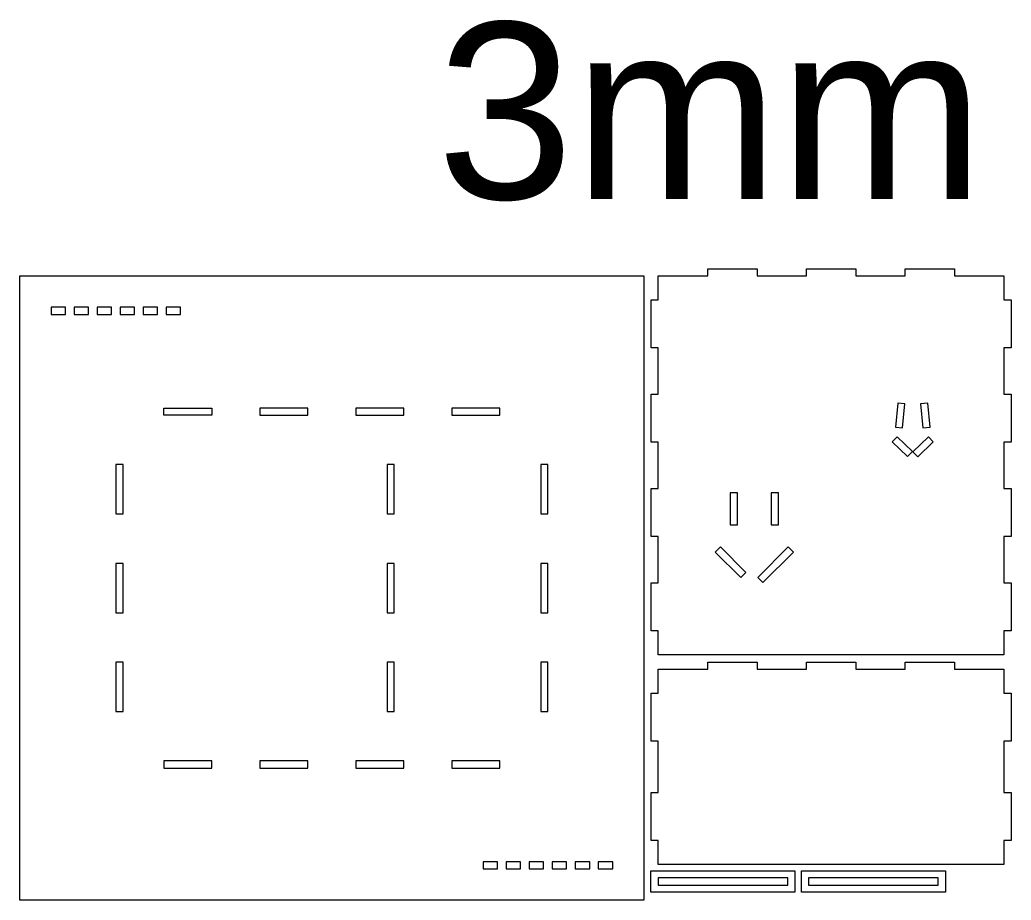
# Model space of a CAD drawing. Header units: millimetres. Extents: x -473 to 473, y -303 to 304.
# Drawn here: x -469.6 to -56.6, y -62.7 to 304 of the extents above; entities that cross this region are included whole.
import ezdxf

# ---------------------------------------------------------------- set-up
doc = ezdxf.new("R2010")
doc.units = ezdxf.units.MM
doc.header["$MEASUREMENT"] = 0
doc.layers.add('Camada 1', color=7, linetype='Continuous')
doc.styles.add('0', font='arial.ttf', dxfattribs={"height": 1})

msp = doc.modelspace()

# ---------------------------------------------------------------- linework, layer by layer
at = {"layer": 'Camada 1', "color": 250, "lineweight": 20}
for points, knots in [([(-203.6427, 39.4897), (-203.6427, 39.4897), (-59.6428, 39.4897), (-59.6428, 39.4897), (-59.6428, 39.4897), (-59.6428, 39.4897), (-59.6428, 49.4897), (-59.6428, 49.4897), (-59.6428, 49.4897), (-59.6428, 49.4897), (-56.6428, 49.4897), (-56.6428, 49.4897), (-56.6428, 49.4897), (-56.6428, 49.4897), (-56.6428, 69.4897), (-56.6428, 69.4897), (-56.6428, 69.4897), (-56.6428, 69.4897), (-59.6428, 69.4897), (-59.6428, 69.4897), (-59.6428, 69.4897), (-59.6428, 69.4897), (-59.6428, 88.7624), (-59.6428, 88.7624), (-59.6428, 88.7624), (-59.6428, 88.7624), (-56.6428, 88.7624), (-56.6428, 88.7624), (-56.6428, 88.7624), (-56.6428, 88.7624), (-56.6428, 108.7623), (-56.6428, 108.7623), (-56.6428, 108.7623), (-56.6428, 108.7623), (-59.6428, 108.7623), (-59.6428, 108.7623), (-59.6428, 108.7623), (-59.6428, 108.7623), (-59.6428, 128.0351), (-59.6428, 128.0351), (-59.6428, 128.0351), (-59.6428, 128.0351), (-56.6428, 128.0351), (-56.6428, 128.0351), (-56.6428, 128.0351), (-56.6428, 128.0351), (-56.6428, 148.0351), (-56.6428, 148.0351), (-56.6428, 148.0351), (-56.6428, 148.0351), (-59.6428, 148.0351), (-59.6428, 148.0351), (-59.6428, 148.0351), (-59.6428, 148.0351), (-59.6428, 167.3078), (-59.6428, 167.3078), (-59.6428, 167.3078), (-59.6428, 167.3078), (-56.6428, 167.3078), (-56.6428, 167.3078), (-56.6428, 167.3078), (-56.6428, 167.3078), (-56.6428, 187.3078), (-56.6428, 187.3078), (-56.6428, 187.3078), (-56.6428, 187.3078), (-59.6428, 187.3078), (-59.6428, 187.3078), (-59.6428, 187.3078), (-59.6428, 187.3078), (-59.6428, 197.3078), (-59.6428, 197.3078), (-59.6428, 197.3078), (-59.6428, 197.3078), (-80.2142, 197.3078), (-80.2142, 197.3078), (-80.2142, 197.3078), (-80.2142, 197.3078), (-80.2142, 200.3078), (-80.2142, 200.3078), (-80.2142, 200.3078), (-80.2142, 200.3078), (-100.7857, 200.3078), (-100.7857, 200.3078), (-100.7857, 200.3078), (-100.7857, 200.3078), (-100.7857, 197.3078), (-100.7857, 197.3078), (-100.7857, 197.3078), (-100.7857, 197.3078), (-121.357, 197.3078), (-121.357, 197.3078), (-121.357, 197.3078), (-121.357, 197.3078), (-121.357, 200.3078), (-121.357, 200.3078), (-121.357, 200.3078), (-121.357, 200.3078), (-141.9284, 200.3078), (-141.9284, 200.3078), (-141.9284, 200.3078), (-141.9284, 200.3078), (-141.9284, 197.3078), (-141.9284, 197.3078), (-141.9284, 197.3078), (-141.9284, 197.3078), (-162.4998, 197.3078), (-162.4998, 197.3078), (-162.4998, 197.3078), (-162.4998, 197.3078), (-162.4998, 200.3078), (-162.4998, 200.3078), (-162.4998, 200.3078), (-162.4998, 200.3078), (-183.0713, 200.3078), (-183.0713, 200.3078), (-183.0713, 200.3078), (-183.0713, 200.3078), (-183.0713, 197.3078), (-183.0713, 197.3078), (-183.0713, 197.3078), (-183.0713, 197.3078), (-203.6427, 197.3078), (-203.6427, 197.3078), (-203.6427, 197.3078), (-203.6427, 197.3078), (-203.6427, 187.3078), (-203.6427, 187.3078), (-203.6427, 187.3078), (-203.6427, 187.3078), (-206.6427, 187.3078), (-206.6427, 187.3078), (-206.6427, 187.3078), (-206.6427, 187.3078), (-206.6427, 167.3078), (-206.6427, 167.3078), (-206.6427, 167.3078), (-206.6427, 167.3078), (-203.6427, 167.3078), (-203.6427, 167.3078), (-203.6427, 167.3078), (-203.6427, 167.3078), (-203.6427, 148.0351), (-203.6427, 148.0351), (-203.6427, 148.0351), (-203.6427, 148.0351), (-206.6427, 148.0351), (-206.6427, 148.0351), (-206.6427, 148.0351), (-206.6427, 148.0351), (-206.6427, 128.0351), (-206.6427, 128.0351), (-206.6427, 128.0351), (-206.6427, 128.0351), (-203.6427, 128.0351), (-203.6427, 128.0351), (-203.6427, 128.0351), (-203.6427, 128.0351), (-203.6427, 108.7623), (-203.6427, 108.7623), (-203.6427, 108.7623), (-203.6427, 108.7623), (-206.6427, 108.7623), (-206.6427, 108.7623), (-206.6427, 108.7623), (-206.6427, 108.7623), (-206.6427, 88.7624), (-206.6427, 88.7624), (-206.6427, 88.7624), (-206.6427, 88.7624), (-203.6427, 88.7624), (-203.6427, 88.7624), (-203.6427, 88.7624), (-203.6427, 88.7624), (-203.6427, 69.4897), (-203.6427, 69.4897), (-203.6427, 69.4897), (-203.6427, 69.4897), (-206.6427, 69.4897), (-206.6427, 69.4897), (-206.6427, 69.4897), (-206.6427, 69.4897), (-206.6427, 49.4897), (-206.6427, 49.4897), (-206.6427, 49.4897), (-206.6427, 49.4897), (-203.6427, 49.4897), (-203.6427, 49.4897), (-203.6427, 49.4897), (-203.6427, 49.4897), (-203.6427, 39.4897), (-203.6427, 39.4897)], [0, 0, 0, 0, 0.02040816, 0.02040816, 0.02040816, 0.02040816, 0.04081633, 0.04081633, 0.04081633, 0.04081633, 0.06122449, 0.06122449, 0.06122449, 0.06122449, 0.08163265, 0.08163265, 0.08163265, 0.08163265, 0.10204082, 0.10204082, 0.10204082, 0.10204082, 0.12244898, 0.12244898, 0.12244898, 0.12244898, 0.14285714, 0.14285714, 0.14285714, 0.14285714, 0.16326531, 0.16326531, 0.16326531, 0.16326531, 0.18367347, 0.18367347, 0.18367347, 0.18367347, 0.20408163, 0.20408163, 0.20408163, 0.20408163, 0.2244898, 0.2244898, 0.2244898, 0.2244898, 0.24489796, 0.24489796, 0.24489796, 0.24489796, 0.26530612, 0.26530612, 0.26530612, 0.26530612, 0.28571429, 0.28571429, 0.28571429, 0.28571429, 0.30612245, 0.30612245, 0.30612245, 0.30612245, 0.32653061, 0.32653061, 0.32653061, 0.32653061, 0.34693878, 0.34693878, 0.34693878, 0.34693878, 0.36734694, 0.36734694, 0.36734694, 0.36734694, 0.3877551, 0.3877551, 0.3877551, 0.3877551, 0.40816327, 0.40816327, 0.40816327, 0.40816327, 0.42857143, 0.42857143, 0.42857143, 0.42857143, 0.44897959, 0.44897959, 0.44897959, 0.44897959, 0.46938776, 0.46938776, 0.46938776, 0.46938776, 0.48979592, 0.48979592, 0.48979592, 0.48979592, 0.51020408, 0.51020408, 0.51020408, 0.51020408, 0.53061224, 0.53061224, 0.53061224, 0.53061224, 0.55102041, 0.55102041, 0.55102041, 0.55102041, 0.57142857, 0.57142857, 0.57142857, 0.57142857, 0.59183673, 0.59183673, 0.59183673, 0.59183673, 0.6122449, 0.6122449, 0.6122449, 0.6122449, 0.63265306, 0.63265306, 0.63265306, 0.63265306, 0.65306122, 0.65306122, 0.65306122, 0.65306122, 0.67346939, 0.67346939, 0.67346939, 0.67346939, 0.69387755, 0.69387755, 0.69387755, 0.69387755, 0.71428571, 0.71428571, 0.71428571, 0.71428571, 0.73469388, 0.73469388, 0.73469388, 0.73469388, 0.75510204, 0.75510204, 0.75510204, 0.75510204, 0.7755102, 0.7755102, 0.7755102, 0.7755102, 0.79591837, 0.79591837, 0.79591837, 0.79591837, 0.81632653, 0.81632653, 0.81632653, 0.81632653, 0.83673469, 0.83673469, 0.83673469, 0.83673469, 0.85714286, 0.85714286, 0.85714286, 0.85714286, 0.87755102, 0.87755102, 0.87755102, 0.87755102, 0.89795918, 0.89795918, 0.89795918, 0.89795918, 0.91836735, 0.91836735, 0.91836735, 0.91836735, 0.93877551, 0.93877551, 0.93877551, 0.93877551, 0.95918367, 0.95918367, 0.95918367, 0.95918367, 1, 1, 1, 1]), ([(-469.6427, 197.3078), (-469.6427, 197.3078), (-469.6427, -62.6922), (-469.6427, -62.6922), (-469.6427, -62.6922), (-469.6427, -62.6922), (-209.6427, -62.6922), (-209.6427, -62.6922), (-209.6427, -62.6922), (-209.6427, -62.6922), (-209.6427, 197.3078), (-209.6427, 197.3078), (-209.6427, 197.3078), (-209.6427, 197.3078), (-469.6427, 197.3078), (-469.6427, 197.3078)], [0, 0, 0, 0, 0.2, 0.2, 0.2, 0.2, 0.4, 0.4, 0.4, 0.4, 0.6, 0.6, 0.6, 0.6, 1, 1, 1, 1]), ([(-450.6427, 181.3078), (-450.6427, 181.3078), (-456.6427, 181.3078), (-456.6427, 181.3078), (-456.6427, 181.3078), (-456.6427, 181.3078), (-456.6427, 184.3078), (-456.6427, 184.3078), (-456.6427, 184.3078), (-456.6427, 184.3078), (-450.6427, 184.3078), (-450.6427, 184.3078), (-450.6427, 184.3078), (-450.6427, 184.3078), (-450.6427, 181.3078), (-450.6427, 181.3078)], [0, 0, 0, 0, 0.2, 0.2, 0.2, 0.2, 0.4, 0.4, 0.4, 0.4, 0.6, 0.6, 0.6, 0.6, 1, 1, 1, 1]), ([(-441.0427, 181.3078), (-441.0427, 181.3078), (-447.0427, 181.3078), (-447.0427, 181.3078), (-447.0427, 181.3078), (-447.0427, 181.3078), (-447.0427, 184.3078), (-447.0427, 184.3078), (-447.0427, 184.3078), (-447.0427, 184.3078), (-441.0427, 184.3078), (-441.0427, 184.3078), (-441.0427, 184.3078), (-441.0427, 184.3078), (-441.0427, 181.3078), (-441.0427, 181.3078)], [0, 0, 0, 0, 0.2, 0.2, 0.2, 0.2, 0.4, 0.4, 0.4, 0.4, 0.6, 0.6, 0.6, 0.6, 1, 1, 1, 1]), ([(-431.4427, 181.3078), (-431.4427, 181.3078), (-437.4427, 181.3078), (-437.4427, 181.3078), (-437.4427, 181.3078), (-437.4427, 181.3078), (-437.4427, 184.3078), (-437.4427, 184.3078), (-437.4427, 184.3078), (-437.4427, 184.3078), (-431.4427, 184.3078), (-431.4427, 184.3078), (-431.4427, 184.3078), (-431.4427, 184.3078), (-431.4427, 181.3078), (-431.4427, 181.3078)], [0, 0, 0, 0, 0.2, 0.2, 0.2, 0.2, 0.4, 0.4, 0.4, 0.4, 0.6, 0.6, 0.6, 0.6, 1, 1, 1, 1]), ([(-421.8427, 181.3078), (-421.8427, 181.3078), (-427.8427, 181.3078), (-427.8427, 181.3078), (-427.8427, 181.3078), (-427.8427, 181.3078), (-427.8427, 184.3078), (-427.8427, 184.3078), (-427.8427, 184.3078), (-427.8427, 184.3078), (-421.8427, 184.3078), (-421.8427, 184.3078), (-421.8427, 184.3078), (-421.8427, 184.3078), (-421.8427, 181.3078), (-421.8427, 181.3078)], [0, 0, 0, 0, 0.2, 0.2, 0.2, 0.2, 0.4, 0.4, 0.4, 0.4, 0.6, 0.6, 0.6, 0.6, 1, 1, 1, 1]), ([(-412.2427, 181.3078), (-412.2427, 181.3078), (-418.2427, 181.3078), (-418.2427, 181.3078), (-418.2427, 181.3078), (-418.2427, 181.3078), (-418.2427, 184.3078), (-418.2427, 184.3078), (-418.2427, 184.3078), (-418.2427, 184.3078), (-412.2427, 184.3078), (-412.2427, 184.3078), (-412.2427, 184.3078), (-412.2427, 184.3078), (-412.2427, 181.3078), (-412.2427, 181.3078)], [0, 0, 0, 0, 0.2, 0.2, 0.2, 0.2, 0.4, 0.4, 0.4, 0.4, 0.6, 0.6, 0.6, 0.6, 1, 1, 1, 1]), ([(-402.6427, 181.3078), (-402.6427, 181.3078), (-408.6427, 181.3078), (-408.6427, 181.3078), (-408.6427, 181.3078), (-408.6427, 181.3078), (-408.6427, 184.3078), (-408.6427, 184.3078), (-408.6427, 184.3078), (-408.6427, 184.3078), (-402.6427, 184.3078), (-402.6427, 184.3078), (-402.6427, 184.3078), (-402.6427, 184.3078), (-402.6427, 181.3078), (-402.6427, 181.3078)], [0, 0, 0, 0, 0.2, 0.2, 0.2, 0.2, 0.4, 0.4, 0.4, 0.4, 0.6, 0.6, 0.6, 0.6, 1, 1, 1, 1]), ([(-389.6427, 139.3078), (-389.6427, 139.3078), (-389.6427, 142.3078), (-389.6427, 142.3078), (-389.6427, 142.3078), (-389.6427, 142.3078), (-409.6427, 142.3078), (-409.6427, 142.3078), (-409.6427, 142.3078), (-409.6427, 142.3078), (-409.6427, 139.3078), (-409.6427, 139.3078), (-409.6427, 139.3078), (-409.6427, 139.3078), (-389.6427, 139.3078), (-389.6427, 139.3078)], [0, 0, 0, 0, 0.2, 0.2, 0.2, 0.2, 0.4, 0.4, 0.4, 0.4, 0.6, 0.6, 0.6, 0.6, 1, 1, 1, 1]), ([(-349.6427, 139.3078), (-349.6427, 139.3078), (-369.6427, 139.3078), (-369.6427, 139.3078), (-369.6427, 139.3078), (-369.6427, 139.3078), (-369.6427, 142.3078), (-369.6427, 142.3078), (-369.6427, 142.3078), (-369.6427, 142.3078), (-349.6427, 142.3078), (-349.6427, 142.3078), (-349.6427, 142.3078), (-349.6427, 142.3078), (-349.6427, 139.3078), (-349.6427, 139.3078)], [0, 0, 0, 0, 0.2, 0.2, 0.2, 0.2, 0.4, 0.4, 0.4, 0.4, 0.6, 0.6, 0.6, 0.6, 1, 1, 1, 1]), ([(-309.6427, 139.3078), (-309.6427, 139.3078), (-329.6427, 139.3078), (-329.6427, 139.3078), (-329.6427, 139.3078), (-329.6427, 139.3078), (-329.6427, 142.3078), (-329.6427, 142.3078), (-329.6427, 142.3078), (-329.6427, 142.3078), (-309.6427, 142.3078), (-309.6427, 142.3078), (-309.6427, 142.3078), (-309.6427, 142.3078), (-309.6427, 139.3078), (-309.6427, 139.3078)], [0, 0, 0, 0, 0.2, 0.2, 0.2, 0.2, 0.4, 0.4, 0.4, 0.4, 0.6, 0.6, 0.6, 0.6, 1, 1, 1, 1]), ([(-269.6427, 139.3078), (-269.6427, 139.3078), (-289.6427, 139.3078), (-289.6427, 139.3078), (-289.6427, 139.3078), (-289.6427, 139.3078), (-289.6427, 142.3078), (-289.6427, 142.3078), (-289.6427, 142.3078), (-289.6427, 142.3078), (-269.6427, 142.3078), (-269.6427, 142.3078), (-269.6427, 142.3078), (-269.6427, 142.3078), (-269.6427, 139.3078), (-269.6427, 139.3078)], [0, 0, 0, 0, 0.2, 0.2, 0.2, 0.2, 0.4, 0.4, 0.4, 0.4, 0.6, 0.6, 0.6, 0.6, 1, 1, 1, 1]), ([(-101.8759, 134.0147), (-101.8759, 134.0147), (-104.8628, 134.2947), (-104.8628, 134.2947), (-104.8628, 134.2947), (-104.8628, 134.2947), (-103.9228, 144.3209), (-103.9228, 144.3209), (-103.9228, 144.3209), (-103.9228, 144.3209), (-100.9359, 144.0409), (-100.9359, 144.0409), (-100.9359, 144.0409), (-100.9359, 144.0409), (-101.8759, 134.0147), (-101.8759, 134.0147)], [0, 0, 0, 0, 0.2, 0.2, 0.2, 0.2, 0.4, 0.4, 0.4, 0.4, 0.6, 0.6, 0.6, 0.6, 1, 1, 1, 1]), ([(-90.4228, 134.2947), (-90.4228, 134.2947), (-93.4097, 134.0147), (-93.4097, 134.0147), (-93.4097, 134.0147), (-93.4097, 134.0147), (-94.3497, 144.0409), (-94.3497, 144.0409), (-94.3497, 144.0409), (-94.3497, 144.0409), (-91.3628, 144.3209), (-91.3628, 144.3209), (-91.3628, 144.3209), (-91.3628, 144.3209), (-90.4228, 134.2947), (-90.4228, 134.2947)], [0, 0, 0, 0, 0.2, 0.2, 0.2, 0.2, 0.4, 0.4, 0.4, 0.4, 0.6, 0.6, 0.6, 0.6, 1, 1, 1, 1]), ([(-99.8647, 122.0821), (-99.8647, 122.0821), (-106.2129, 128.1764), (-106.2129, 128.1764), (-106.2129, 128.1764), (-106.2129, 128.1764), (-104.1353, 130.3406), (-104.1353, 130.3406), (-104.1353, 130.3406), (-104.1353, 130.3406), (-97.7871, 124.2463), (-97.7871, 124.2463), (-97.7871, 124.2463), (-97.7871, 124.2463), (-99.8647, 122.0821), (-99.8647, 122.0821)], [0, 0, 0, 0, 0.2, 0.2, 0.2, 0.2, 0.4, 0.4, 0.4, 0.4, 0.6, 0.6, 0.6, 0.6, 1, 1, 1, 1]), ([(-89.0727, 128.1764), (-89.0727, 128.1764), (-95.5652, 121.9436), (-95.5652, 121.9436), (-95.5652, 121.9436), (-95.5652, 121.9436), (-97.6428, 124.1078), (-97.6428, 124.1078), (-97.6428, 124.1078), (-97.6428, 124.1078), (-91.1503, 130.3406), (-91.1503, 130.3406), (-91.1503, 130.3406), (-91.1503, 130.3406), (-89.0727, 128.1764), (-89.0727, 128.1764)], [0, 0, 0, 0, 0.2, 0.2, 0.2, 0.2, 0.4, 0.4, 0.4, 0.4, 0.6, 0.6, 0.6, 0.6, 1, 1, 1, 1]), ([(-426.6427, 98.1649), (-426.6427, 98.1649), (-429.6427, 98.1649), (-429.6427, 98.1649), (-429.6427, 98.1649), (-429.6427, 98.1649), (-429.6427, 118.7364), (-429.6427, 118.7364), (-429.6427, 118.7364), (-429.6427, 118.7364), (-426.6427, 118.7364), (-426.6427, 118.7364), (-426.6427, 118.7364), (-426.6427, 118.7364), (-426.6427, 98.1649), (-426.6427, 98.1649)], [0, 0, 0, 0, 0.2, 0.2, 0.2, 0.2, 0.4, 0.4, 0.4, 0.4, 0.6, 0.6, 0.6, 0.6, 1, 1, 1, 1]), ([(-313.6427, 98.1649), (-313.6427, 98.1649), (-316.6427, 98.1649), (-316.6427, 98.1649), (-316.6427, 98.1649), (-316.6427, 98.1649), (-316.6427, 118.7364), (-316.6427, 118.7364), (-316.6427, 118.7364), (-316.6427, 118.7364), (-313.6427, 118.7364), (-313.6427, 118.7364), (-313.6427, 118.7364), (-313.6427, 118.7364), (-313.6427, 98.1649), (-313.6427, 98.1649)], [0, 0, 0, 0, 0.2, 0.2, 0.2, 0.2, 0.4, 0.4, 0.4, 0.4, 0.6, 0.6, 0.6, 0.6, 1, 1, 1, 1]), ([(-252.6427, 98.1649), (-252.6427, 98.1649), (-252.6427, 118.7364), (-252.6427, 118.7364), (-252.6427, 118.7364), (-252.6427, 118.7364), (-249.6427, 118.7364), (-249.6427, 118.7364), (-249.6427, 118.7364), (-249.6427, 118.7364), (-249.6427, 98.1649), (-249.6427, 98.1649), (-249.6427, 98.1649), (-249.6427, 98.1649), (-252.6427, 98.1649), (-252.6427, 98.1649)], [0, 0, 0, 0, 0.2, 0.2, 0.2, 0.2, 0.4, 0.4, 0.4, 0.4, 0.6, 0.6, 0.6, 0.6, 1, 1, 1, 1]), ([(-170.6427, 93.6412), (-170.6427, 93.6412), (-173.6427, 93.6412), (-173.6427, 93.6412), (-173.6427, 93.6412), (-173.6427, 93.6412), (-173.6427, 106.9746), (-173.6427, 106.9746), (-173.6427, 106.9746), (-173.6427, 106.9746), (-170.6427, 106.9746), (-170.6427, 106.9746), (-170.6427, 106.9746), (-170.6427, 106.9746), (-170.6427, 93.6412), (-170.6427, 93.6412)], [0, 0, 0, 0, 0.2, 0.2, 0.2, 0.2, 0.4, 0.4, 0.4, 0.4, 0.6, 0.6, 0.6, 0.6, 1, 1, 1, 1]), ([(-153.6427, 93.6412), (-153.6427, 93.6412), (-156.6427, 93.6412), (-156.6427, 93.6412), (-156.6427, 93.6412), (-156.6427, 93.6412), (-156.6427, 106.9746), (-156.6427, 106.9746), (-156.6427, 106.9746), (-156.6427, 106.9746), (-153.6427, 106.9746), (-153.6427, 106.9746), (-153.6427, 106.9746), (-153.6427, 106.9746), (-153.6427, 93.6412), (-153.6427, 93.6412)], [0, 0, 0, 0, 0.2, 0.2, 0.2, 0.2, 0.4, 0.4, 0.4, 0.4, 0.6, 0.6, 0.6, 0.6, 1, 1, 1, 1]), ([(-177.7848, 84.45), (-177.7848, 84.45), (-167.1782, 73.8434), (-167.1782, 73.8434), (-167.1782, 73.8434), (-167.1782, 73.8434), (-169.2996, 71.7221), (-169.2996, 71.7221), (-169.2996, 71.7221), (-169.2996, 71.7221), (-179.9062, 82.3287), (-179.9062, 82.3287), (-179.9062, 82.3287), (-179.9062, 82.3287), (-177.7848, 84.45), (-177.7848, 84.45)], [0, 0, 0, 0, 0.2, 0.2, 0.2, 0.2, 0.4, 0.4, 0.4, 0.4, 0.6, 0.6, 0.6, 0.6, 1, 1, 1, 1]), ([(-147.3792, 82.3287), (-147.3792, 82.3287), (-160.1072, 69.6008), (-160.1072, 69.6008), (-160.1072, 69.6008), (-160.1072, 69.6008), (-162.2285, 71.7221), (-162.2285, 71.7221), (-162.2285, 71.7221), (-162.2285, 71.7221), (-149.5006, 84.45), (-149.5006, 84.45), (-149.5006, 84.45), (-149.5006, 84.45), (-147.3792, 82.3287), (-147.3792, 82.3287)], [0, 0, 0, 0, 0.2, 0.2, 0.2, 0.2, 0.4, 0.4, 0.4, 0.4, 0.6, 0.6, 0.6, 0.6, 1, 1, 1, 1]), ([(-426.6427, 57.0221), (-426.6427, 57.0221), (-429.6427, 57.0221), (-429.6427, 57.0221), (-429.6427, 57.0221), (-429.6427, 57.0221), (-429.6427, 77.5935), (-429.6427, 77.5935), (-429.6427, 77.5935), (-429.6427, 77.5935), (-426.6427, 77.5935), (-426.6427, 77.5935), (-426.6427, 77.5935), (-426.6427, 77.5935), (-426.6427, 57.0221), (-426.6427, 57.0221)], [0, 0, 0, 0, 0.2, 0.2, 0.2, 0.2, 0.4, 0.4, 0.4, 0.4, 0.6, 0.6, 0.6, 0.6, 1, 1, 1, 1]), ([(-313.6427, 57.0221), (-313.6427, 57.0221), (-316.6427, 57.0221), (-316.6427, 57.0221), (-316.6427, 57.0221), (-316.6427, 57.0221), (-316.6427, 77.5935), (-316.6427, 77.5935), (-316.6427, 77.5935), (-316.6427, 77.5935), (-313.6427, 77.5935), (-313.6427, 77.5935), (-313.6427, 77.5935), (-313.6427, 77.5935), (-313.6427, 57.0221), (-313.6427, 57.0221)], [0, 0, 0, 0, 0.2, 0.2, 0.2, 0.2, 0.4, 0.4, 0.4, 0.4, 0.6, 0.6, 0.6, 0.6, 1, 1, 1, 1]), ([(-252.6427, 57.0221), (-252.6427, 57.0221), (-252.6427, 77.5935), (-252.6427, 77.5935), (-252.6427, 77.5935), (-252.6427, 77.5935), (-249.6427, 77.5935), (-249.6427, 77.5935), (-249.6427, 77.5935), (-249.6427, 77.5935), (-249.6427, 57.0221), (-249.6427, 57.0221), (-249.6427, 57.0221), (-249.6427, 57.0221), (-252.6427, 57.0221), (-252.6427, 57.0221)], [0, 0, 0, 0, 0.2, 0.2, 0.2, 0.2, 0.4, 0.4, 0.4, 0.4, 0.6, 0.6, 0.6, 0.6, 1, 1, 1, 1]), ([(-426.6427, 15.8792), (-426.6427, 15.8792), (-429.6427, 15.8792), (-429.6427, 15.8792), (-429.6427, 15.8792), (-429.6427, 15.8792), (-429.6427, 36.4507), (-429.6427, 36.4507), (-429.6427, 36.4507), (-429.6427, 36.4507), (-426.6427, 36.4507), (-426.6427, 36.4507), (-426.6427, 36.4507), (-426.6427, 36.4507), (-426.6427, 15.8792), (-426.6427, 15.8792)], [0, 0, 0, 0, 0.2, 0.2, 0.2, 0.2, 0.4, 0.4, 0.4, 0.4, 0.6, 0.6, 0.6, 0.6, 1, 1, 1, 1]), ([(-313.6427, 15.8792), (-313.6427, 15.8792), (-316.6427, 15.8792), (-316.6427, 15.8792), (-316.6427, 15.8792), (-316.6427, 15.8792), (-316.6427, 36.4507), (-316.6427, 36.4507), (-316.6427, 36.4507), (-316.6427, 36.4507), (-313.6427, 36.4507), (-313.6427, 36.4507), (-313.6427, 36.4507), (-313.6427, 36.4507), (-313.6427, 15.8792), (-313.6427, 15.8792)], [0, 0, 0, 0, 0.2, 0.2, 0.2, 0.2, 0.4, 0.4, 0.4, 0.4, 0.6, 0.6, 0.6, 0.6, 1, 1, 1, 1]), ([(-252.6427, 15.8792), (-252.6427, 15.8792), (-252.6427, 36.4507), (-252.6427, 36.4507), (-252.6427, 36.4507), (-252.6427, 36.4507), (-249.6427, 36.4507), (-249.6427, 36.4507), (-249.6427, 36.4507), (-249.6427, 36.4507), (-249.6427, 15.8792), (-249.6427, 15.8792), (-249.6427, 15.8792), (-249.6427, 15.8792), (-252.6427, 15.8792), (-252.6427, 15.8792)], [0, 0, 0, 0, 0.2, 0.2, 0.2, 0.2, 0.4, 0.4, 0.4, 0.4, 0.6, 0.6, 0.6, 0.6, 1, 1, 1, 1]), ([(-203.6427, -47.7831), (-203.6427, -47.7831), (-59.6427, -47.7831), (-59.6427, -47.7831), (-59.6427, -47.7831), (-59.6427, -47.7831), (-59.6427, -37.7831), (-59.6427, -37.7831), (-59.6427, -37.7831), (-59.6427, -37.7831), (-56.6427, -37.7831), (-56.6427, -37.7831), (-56.6427, -37.7831), (-56.6427, -37.7831), (-56.6427, -17.7831), (-56.6427, -17.7831), (-56.6427, -17.7831), (-56.6427, -17.7831), (-59.6427, -17.7831), (-59.6427, -17.7831), (-59.6427, -17.7831), (-59.6427, -17.7831), (-59.6427, 3.4897), (-59.6427, 3.4897), (-59.6427, 3.4897), (-59.6427, 3.4897), (-56.6427, 3.4897), (-56.6427, 3.4897), (-56.6427, 3.4897), (-56.6427, 3.4897), (-56.6427, 23.4897), (-56.6427, 23.4897), (-56.6427, 23.4897), (-56.6427, 23.4897), (-59.6427, 23.4897), (-59.6427, 23.4897), (-59.6427, 23.4897), (-59.6427, 23.4897), (-59.6427, 33.4897), (-59.6427, 33.4897), (-59.6427, 33.4897), (-59.6427, 33.4897), (-80.2141, 33.4897), (-80.2141, 33.4897), (-80.2141, 33.4897), (-80.2141, 33.4897), (-80.2141, 36.4897), (-80.2141, 36.4897), (-80.2141, 36.4897), (-80.2141, 36.4897), (-100.7856, 36.4897), (-100.7856, 36.4897), (-100.7856, 36.4897), (-100.7856, 36.4897), (-100.7856, 33.4897), (-100.7856, 33.4897), (-100.7856, 33.4897), (-100.7856, 33.4897), (-121.357, 33.4897), (-121.357, 33.4897), (-121.357, 33.4897), (-121.357, 33.4897), (-121.357, 36.4897), (-121.357, 36.4897), (-121.357, 36.4897), (-121.357, 36.4897), (-141.9284, 36.4897), (-141.9284, 36.4897), (-141.9284, 36.4897), (-141.9284, 36.4897), (-141.9284, 33.4897), (-141.9284, 33.4897), (-141.9284, 33.4897), (-141.9284, 33.4897), (-162.4998, 33.4897), (-162.4998, 33.4897), (-162.4998, 33.4897), (-162.4998, 33.4897), (-162.4998, 36.4897), (-162.4998, 36.4897), (-162.4998, 36.4897), (-162.4998, 36.4897), (-183.0713, 36.4897), (-183.0713, 36.4897), (-183.0713, 36.4897), (-183.0713, 36.4897), (-183.0713, 33.4897), (-183.0713, 33.4897), (-183.0713, 33.4897), (-183.0713, 33.4897), (-203.6427, 33.4897), (-203.6427, 33.4897), (-203.6427, 33.4897), (-203.6427, 33.4897), (-203.6427, 23.4897), (-203.6427, 23.4897), (-203.6427, 23.4897), (-203.6427, 23.4897), (-206.6427, 23.4897), (-206.6427, 23.4897), (-206.6427, 23.4897), (-206.6427, 23.4897), (-206.6427, 3.4897), (-206.6427, 3.4897), (-206.6427, 3.4897), (-206.6427, 3.4897), (-203.6427, 3.4897), (-203.6427, 3.4897), (-203.6427, 3.4897), (-203.6427, 3.4897), (-203.6427, -17.7831), (-203.6427, -17.7831), (-203.6427, -17.7831), (-203.6427, -17.7831), (-206.6427, -17.7831), (-206.6427, -17.7831), (-206.6427, -17.7831), (-206.6427, -17.7831), (-206.6427, -37.7831), (-206.6427, -37.7831), (-206.6427, -37.7831), (-206.6427, -37.7831), (-203.6427, -37.7831), (-203.6427, -37.7831), (-203.6427, -37.7831), (-203.6427, -37.7831), (-203.6427, -47.7831), (-203.6427, -47.7831)], [0, 0, 0, 0, 0.03030303, 0.03030303, 0.03030303, 0.03030303, 0.06060606, 0.06060606, 0.06060606, 0.06060606, 0.09090909, 0.09090909, 0.09090909, 0.09090909, 0.12121212, 0.12121212, 0.12121212, 0.12121212, 0.15151515, 0.15151515, 0.15151515, 0.15151515, 0.18181818, 0.18181818, 0.18181818, 0.18181818, 0.21212121, 0.21212121, 0.21212121, 0.21212121, 0.24242424, 0.24242424, 0.24242424, 0.24242424, 0.27272727, 0.27272727, 0.27272727, 0.27272727, 0.3030303, 0.3030303, 0.3030303, 0.3030303, 0.33333333, 0.33333333, 0.33333333, 0.33333333, 0.36363636, 0.36363636, 0.36363636, 0.36363636, 0.39393939, 0.39393939, 0.39393939, 0.39393939, 0.42424242, 0.42424242, 0.42424242, 0.42424242, 0.45454545, 0.45454545, 0.45454545, 0.45454545, 0.48484848, 0.48484848, 0.48484848, 0.48484848, 0.51515152, 0.51515152, 0.51515152, 0.51515152, 0.54545455, 0.54545455, 0.54545455, 0.54545455, 0.57575758, 0.57575758, 0.57575758, 0.57575758, 0.60606061, 0.60606061, 0.60606061, 0.60606061, 0.63636364, 0.63636364, 0.63636364, 0.63636364, 0.66666667, 0.66666667, 0.66666667, 0.66666667, 0.6969697, 0.6969697, 0.6969697, 0.6969697, 0.72727273, 0.72727273, 0.72727273, 0.72727273, 0.75757576, 0.75757576, 0.75757576, 0.75757576, 0.78787879, 0.78787879, 0.78787879, 0.78787879, 0.81818182, 0.81818182, 0.81818182, 0.81818182, 0.84848485, 0.84848485, 0.84848485, 0.84848485, 0.87878788, 0.87878788, 0.87878788, 0.87878788, 0.90909091, 0.90909091, 0.90909091, 0.90909091, 0.93939394, 0.93939394, 0.93939394, 0.93939394, 1, 1, 1, 1]), ([(-389.6427, -7.6922), (-389.6427, -7.6922), (-409.6427, -7.6922), (-409.6427, -7.6922), (-409.6427, -7.6922), (-409.6427, -7.6922), (-409.6427, -4.6922), (-409.6427, -4.6922), (-409.6427, -4.6922), (-409.6427, -4.6922), (-389.6427, -4.6922), (-389.6427, -4.6922), (-389.6427, -4.6922), (-389.6427, -4.6922), (-389.6427, -7.6922), (-389.6427, -7.6922)], [0, 0, 0, 0, 0.2, 0.2, 0.2, 0.2, 0.4, 0.4, 0.4, 0.4, 0.6, 0.6, 0.6, 0.6, 1, 1, 1, 1]), ([(-349.6427, -7.6922), (-349.6427, -7.6922), (-369.6427, -7.6922), (-369.6427, -7.6922), (-369.6427, -7.6922), (-369.6427, -7.6922), (-369.6427, -4.6922), (-369.6427, -4.6922), (-369.6427, -4.6922), (-369.6427, -4.6922), (-349.6427, -4.6922), (-349.6427, -4.6922), (-349.6427, -4.6922), (-349.6427, -4.6922), (-349.6427, -7.6922), (-349.6427, -7.6922)], [0, 0, 0, 0, 0.2, 0.2, 0.2, 0.2, 0.4, 0.4, 0.4, 0.4, 0.6, 0.6, 0.6, 0.6, 1, 1, 1, 1]), ([(-309.6427, -7.6922), (-309.6427, -7.6922), (-329.6427, -7.6922), (-329.6427, -7.6922), (-329.6427, -7.6922), (-329.6427, -7.6922), (-329.6427, -4.6922), (-329.6427, -4.6922), (-329.6427, -4.6922), (-329.6427, -4.6922), (-309.6427, -4.6922), (-309.6427, -4.6922), (-309.6427, -4.6922), (-309.6427, -4.6922), (-309.6427, -7.6922), (-309.6427, -7.6922)], [0, 0, 0, 0, 0.2, 0.2, 0.2, 0.2, 0.4, 0.4, 0.4, 0.4, 0.6, 0.6, 0.6, 0.6, 1, 1, 1, 1]), ([(-289.6427, -7.6922), (-289.6427, -7.6922), (-289.6427, -4.6922), (-289.6427, -4.6922), (-289.6427, -4.6922), (-289.6427, -4.6922), (-269.6427, -4.6922), (-269.6427, -4.6922), (-269.6427, -4.6922), (-269.6427, -4.6922), (-269.6427, -7.6922), (-269.6427, -7.6922), (-269.6427, -7.6922), (-269.6427, -7.6922), (-289.6427, -7.6922), (-289.6427, -7.6922)], [0, 0, 0, 0, 0.2, 0.2, 0.2, 0.2, 0.4, 0.4, 0.4, 0.4, 0.6, 0.6, 0.6, 0.6, 1, 1, 1, 1]), ([(-276.6427, -49.6922), (-276.6427, -49.6922), (-276.6427, -46.6922), (-276.6427, -46.6922), (-276.6427, -46.6922), (-276.6427, -46.6922), (-270.6427, -46.6922), (-270.6427, -46.6922), (-270.6427, -46.6922), (-270.6427, -46.6922), (-270.6427, -49.6922), (-270.6427, -49.6922), (-270.6427, -49.6922), (-270.6427, -49.6922), (-276.6427, -49.6922), (-276.6427, -49.6922)], [0, 0, 0, 0, 0.2, 0.2, 0.2, 0.2, 0.4, 0.4, 0.4, 0.4, 0.6, 0.6, 0.6, 0.6, 1, 1, 1, 1]), ([(-267.0427, -49.6922), (-267.0427, -49.6922), (-267.0427, -46.6922), (-267.0427, -46.6922), (-267.0427, -46.6922), (-267.0427, -46.6922), (-261.0427, -46.6922), (-261.0427, -46.6922), (-261.0427, -46.6922), (-261.0427, -46.6922), (-261.0427, -49.6922), (-261.0427, -49.6922), (-261.0427, -49.6922), (-261.0427, -49.6922), (-267.0427, -49.6922), (-267.0427, -49.6922)], [0, 0, 0, 0, 0.2, 0.2, 0.2, 0.2, 0.4, 0.4, 0.4, 0.4, 0.6, 0.6, 0.6, 0.6, 1, 1, 1, 1]), ([(-257.4427, -49.6922), (-257.4427, -49.6922), (-257.4427, -46.6922), (-257.4427, -46.6922), (-257.4427, -46.6922), (-257.4427, -46.6922), (-251.4427, -46.6922), (-251.4427, -46.6922), (-251.4427, -46.6922), (-251.4427, -46.6922), (-251.4427, -49.6922), (-251.4427, -49.6922), (-251.4427, -49.6922), (-251.4427, -49.6922), (-257.4427, -49.6922), (-257.4427, -49.6922)], [0, 0, 0, 0, 0.2, 0.2, 0.2, 0.2, 0.4, 0.4, 0.4, 0.4, 0.6, 0.6, 0.6, 0.6, 1, 1, 1, 1]), ([(-247.8427, -49.6922), (-247.8427, -49.6922), (-247.8427, -46.6922), (-247.8427, -46.6922), (-247.8427, -46.6922), (-247.8427, -46.6922), (-241.8427, -46.6922), (-241.8427, -46.6922), (-241.8427, -46.6922), (-241.8427, -46.6922), (-241.8427, -49.6922), (-241.8427, -49.6922), (-241.8427, -49.6922), (-241.8427, -49.6922), (-247.8427, -49.6922), (-247.8427, -49.6922)], [0, 0, 0, 0, 0.2, 0.2, 0.2, 0.2, 0.4, 0.4, 0.4, 0.4, 0.6, 0.6, 0.6, 0.6, 1, 1, 1, 1]), ([(-238.2427, -49.6922), (-238.2427, -49.6922), (-238.2427, -46.6922), (-238.2427, -46.6922), (-238.2427, -46.6922), (-238.2427, -46.6922), (-232.2427, -46.6922), (-232.2427, -46.6922), (-232.2427, -46.6922), (-232.2427, -46.6922), (-232.2427, -49.6922), (-232.2427, -49.6922), (-232.2427, -49.6922), (-232.2427, -49.6922), (-238.2427, -49.6922), (-238.2427, -49.6922)], [0, 0, 0, 0, 0.2, 0.2, 0.2, 0.2, 0.4, 0.4, 0.4, 0.4, 0.6, 0.6, 0.6, 0.6, 1, 1, 1, 1]), ([(-228.6427, -49.6922), (-228.6427, -49.6922), (-228.6427, -46.6922), (-228.6427, -46.6922), (-228.6427, -46.6922), (-228.6427, -46.6922), (-222.6427, -46.6922), (-222.6427, -46.6922), (-222.6427, -46.6922), (-222.6427, -46.6922), (-222.6427, -49.6922), (-222.6427, -49.6922), (-222.6427, -49.6922), (-222.6427, -49.6922), (-228.6427, -49.6922), (-228.6427, -49.6922)], [0, 0, 0, 0, 0.2, 0.2, 0.2, 0.2, 0.4, 0.4, 0.4, 0.4, 0.6, 0.6, 0.6, 0.6, 1, 1, 1, 1]), ([(-206.7126, -59.4122), (-206.7126, -59.4122), (-146.7127, -59.4122), (-146.7127, -59.4122), (-146.7127, -59.4122), (-146.7127, -59.4122), (-146.7127, -50.4122), (-146.7127, -50.4122), (-146.7127, -50.4122), (-146.7127, -50.4122), (-206.7126, -50.4122), (-206.7126, -50.4122), (-206.7126, -50.4122), (-206.7126, -50.4122), (-206.7126, -59.4122), (-206.7126, -59.4122)], [0, 0, 0, 0, 0.2, 0.2, 0.2, 0.2, 0.4, 0.4, 0.4, 0.4, 0.6, 0.6, 0.6, 0.6, 1, 1, 1, 1]), ([(-203.7126, -53.4122), (-203.7126, -53.4122), (-149.7127, -53.4122), (-149.7127, -53.4122), (-149.7127, -53.4122), (-149.7127, -53.4122), (-149.7127, -56.4122), (-149.7127, -56.4122), (-149.7127, -56.4122), (-149.7127, -56.4122), (-203.7126, -56.4122), (-203.7126, -56.4122), (-203.7126, -56.4122), (-203.7126, -56.4122), (-203.7126, -53.4122), (-203.7126, -53.4122)], [0, 0, 0, 0, 0.2, 0.2, 0.2, 0.2, 0.4, 0.4, 0.4, 0.4, 0.6, 0.6, 0.6, 0.6, 1, 1, 1, 1]), ([(-144.0592, -59.4122), (-144.0592, -59.4122), (-84.0593, -59.4122), (-84.0593, -59.4122), (-84.0593, -59.4122), (-84.0593, -59.4122), (-84.0593, -50.4122), (-84.0593, -50.4122), (-84.0593, -50.4122), (-84.0593, -50.4122), (-144.0592, -50.4122), (-144.0592, -50.4122), (-144.0592, -50.4122), (-144.0592, -50.4122), (-144.0592, -59.4122), (-144.0592, -59.4122)], [0, 0, 0, 0, 0.2, 0.2, 0.2, 0.2, 0.4, 0.4, 0.4, 0.4, 0.6, 0.6, 0.6, 0.6, 1, 1, 1, 1]), ([(-141.0592, -53.4122), (-141.0592, -53.4122), (-87.0593, -53.4122), (-87.0593, -53.4122), (-87.0593, -53.4122), (-87.0593, -53.4122), (-87.0593, -56.4122), (-87.0593, -56.4122), (-87.0593, -56.4122), (-87.0593, -56.4122), (-141.0592, -56.4122), (-141.0592, -56.4122), (-141.0592, -56.4122), (-141.0592, -56.4122), (-141.0592, -53.4122), (-141.0592, -53.4122)], [0, 0, 0, 0, 0.2, 0.2, 0.2, 0.2, 0.4, 0.4, 0.4, 0.4, 0.6, 0.6, 0.6, 0.6, 1, 1, 1, 1])]:
    msp.add_open_spline(points, degree=3, knots=knots, dxfattribs=at)

# ---------------------------------------------------------------- texts
at = {"layer": 'Camada 1', "color": 250, "style": '0'}
msp.add_text('3mm', height=73.48493, dxfattribs=at).set_placement((-295.9588, 229.4227))

doc.saveas('drawing.dxf')
